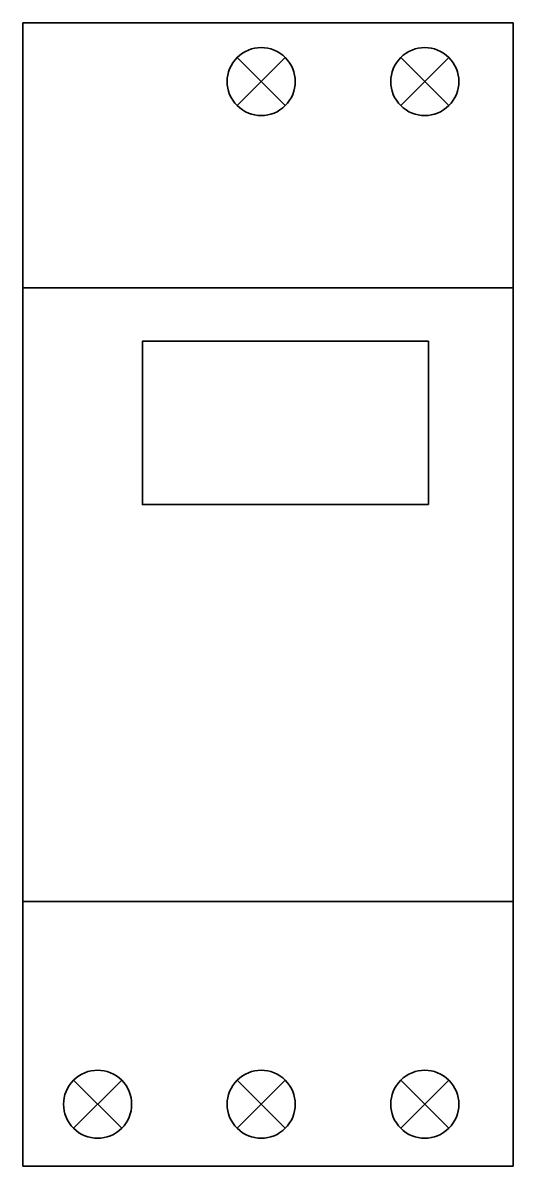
# Model space of a CAD drawing. Header units: inches. Extents: x -0.1 to 35.9, y -84 to 0.
import ezdxf

# ---------------------------------------------------------------- set-up
doc = ezdxf.new("R2010")
doc.units = ezdxf.units.IN
doc.header["$MEASUREMENT"] = 0
doc.layers.add('Layer 2', color=7, linetype='Continuous')

# ---------------------------------------------------------------- blocks, each defined once
blk = doc.blocks.new('block 3')
at = {"layer": 'Layer 2', "color": 7, "lineweight": 35}
blk.add_lwpolyline([(93.841, 0), (93.841, -84), (129.834, -84), (129.834, 0), (93.841, 0)], dxfattribs=at)
blk = doc.blocks.new('block 8')
at = {"layer": 'Layer 2', "color": 7, "lineweight": 35}
for points in [[(97.56, -77.685), (101.096, -81.22)], [(97.56, -81.22), (101.096, -77.685)]]:
    blk.add_lwpolyline(points, dxfattribs=at)
blk = doc.blocks.new('block 7')
at = {"layer": 'Layer 2', "color": 7, "lineweight": 35}
blk.add_open_spline([(97.56, -81.221), (98.537, -82.197), (100.119, -82.197), (101.096, -81.22), (102.072, -80.244), (102.072, -78.661), (101.096, -77.685), (100.119, -76.709), (98.537, -76.709), (97.56, -77.685), (96.584, -78.661), (96.584, -80.244), (97.56, -81.221)], degree=3, knots=[0, 0, 0, 0, 1, 1, 1, 2, 2, 2, 3, 3, 3, 4, 4, 4, 4], dxfattribs=at)
at = {"layer": 'Layer 2'}
blk.add_blockref('block 8', (0, 0), dxfattribs=at)
blk = doc.blocks.new('block 6')
at = {"layer": 'Layer 2'}
blk.add_blockref('block 7', (0, 0), dxfattribs=at)
blk = doc.blocks.new('block 5')
at = {"layer": 'Layer 2'}
blk.add_blockref('block 6', (0, 0), dxfattribs=at)
blk = doc.blocks.new('block 12')
at = {"layer": 'Layer 2', "color": 7, "lineweight": 35}
for points in [[(109.574, -77.685), (113.11, -81.22)], [(109.574, -81.22), (113.11, -77.685)]]:
    blk.add_lwpolyline(points, dxfattribs=at)
blk = doc.blocks.new('block 11')
at = {"layer": 'Layer 2', "color": 7, "lineweight": 35}
blk.add_open_spline([(109.574, -81.221), (110.551, -82.197), (112.133, -82.197), (113.11, -81.22), (114.086, -80.244), (114.086, -78.661), (113.11, -77.685), (112.133, -76.709), (110.551, -76.709), (109.574, -77.685), (108.598, -78.661), (108.598, -80.244), (109.574, -81.221)], degree=3, knots=[0, 0, 0, 0, 1, 1, 1, 2, 2, 2, 3, 3, 3, 4, 4, 4, 4], dxfattribs=at)
at = {"layer": 'Layer 2'}
blk.add_blockref('block 12', (0, 0), dxfattribs=at)
blk = doc.blocks.new('block 10')
at = {"layer": 'Layer 2'}
blk.add_blockref('block 11', (0, 0), dxfattribs=at)
blk = doc.blocks.new('block 9')
at = {"layer": 'Layer 2'}
blk.add_blockref('block 10', (0, 0), dxfattribs=at)
blk = doc.blocks.new('block 16')
at = {"layer": 'Layer 2', "color": 7, "lineweight": 35}
for points in [[(121.588, -77.685), (125.124, -81.22)], [(121.588, -81.22), (125.124, -77.685)]]:
    blk.add_lwpolyline(points, dxfattribs=at)
blk = doc.blocks.new('block 15')
at = {"layer": 'Layer 2', "color": 7, "lineweight": 35}
blk.add_open_spline([(121.588, -81.221), (122.565, -82.197), (124.147, -82.197), (125.124, -81.22), (126.1, -80.244), (126.1, -78.661), (125.124, -77.685), (124.147, -76.709), (122.565, -76.709), (121.588, -77.685), (120.612, -78.661), (120.612, -80.244), (121.588, -81.221)], degree=3, knots=[0, 0, 0, 0, 1, 1, 1, 2, 2, 2, 3, 3, 3, 4, 4, 4, 4], dxfattribs=at)
at = {"layer": 'Layer 2'}
blk.add_blockref('block 16', (0, 0), dxfattribs=at)
blk = doc.blocks.new('block 14')
at = {"layer": 'Layer 2'}
blk.add_blockref('block 15', (0, 0), dxfattribs=at)
blk = doc.blocks.new('block 13')
at = {"layer": 'Layer 2'}
blk.add_blockref('block 14', (0, 0), dxfattribs=at)
blk = doc.blocks.new('block 4')
at = {"layer": 'Layer 2'}
for name in ['block 5', 'block 9', 'block 13']:
    blk.add_blockref(name, (0, 0), dxfattribs=at)
blk = doc.blocks.new('block 21')
at = {"layer": 'Layer 2', "color": 7, "lineweight": 35}
for points in [[(109.574, -2.543), (113.11, -6.079)], [(109.574, -6.078), (113.11, -2.543)]]:
    blk.add_lwpolyline(points, dxfattribs=at)
blk = doc.blocks.new('block 20')
at = {"layer": 'Layer 2', "color": 7, "lineweight": 35}
blk.add_open_spline([(109.574, -6.079), (110.551, -7.055), (112.133, -7.055), (113.11, -6.079), (114.086, -5.102), (114.086, -3.52), (113.11, -2.543), (112.133, -1.567), (110.551, -1.567), (109.574, -2.543), (108.598, -3.52), (108.598, -5.102), (109.574, -6.079)], degree=3, knots=[0, 0, 0, 0, 1, 1, 1, 2, 2, 2, 3, 3, 3, 4, 4, 4, 4], dxfattribs=at)
at = {"layer": 'Layer 2'}
blk.add_blockref('block 21', (0, 0), dxfattribs=at)
blk = doc.blocks.new('block 19')
at = {"layer": 'Layer 2'}
blk.add_blockref('block 20', (0, 0), dxfattribs=at)
blk = doc.blocks.new('block 18')
at = {"layer": 'Layer 2'}
blk.add_blockref('block 19', (0, 0), dxfattribs=at)
blk = doc.blocks.new('block 25')
at = {"layer": 'Layer 2', "color": 7, "lineweight": 35}
for points in [[(121.588, -2.543), (125.124, -6.079)], [(121.588, -6.078), (125.124, -2.543)]]:
    blk.add_lwpolyline(points, dxfattribs=at)
blk = doc.blocks.new('block 24')
at = {"layer": 'Layer 2', "color": 7, "lineweight": 35}
blk.add_open_spline([(121.588, -6.079), (122.565, -7.055), (124.147, -7.055), (125.124, -6.079), (126.1, -5.102), (126.1, -3.52), (125.124, -2.543), (124.147, -1.567), (122.565, -1.567), (121.588, -2.543), (120.612, -3.52), (120.612, -5.102), (121.588, -6.079)], degree=3, knots=[0, 0, 0, 0, 1, 1, 1, 2, 2, 2, 3, 3, 3, 4, 4, 4, 4], dxfattribs=at)
at = {"layer": 'Layer 2'}
blk.add_blockref('block 25', (0, 0), dxfattribs=at)
blk = doc.blocks.new('block 23')
at = {"layer": 'Layer 2'}
blk.add_blockref('block 24', (0, 0), dxfattribs=at)
blk = doc.blocks.new('block 22')
at = {"layer": 'Layer 2'}
blk.add_blockref('block 23', (0, 0), dxfattribs=at)
blk = doc.blocks.new('block 17')
at = {"layer": 'Layer 2'}
for name in ['block 18', 'block 22']:
    blk.add_blockref(name, (0, 0), dxfattribs=at)
blk = doc.blocks.new('block 2')
at = {"layer": 'Layer 2', "color": 7, "lineweight": 35}
for points in [[(93.847, -19.474), (129.841, -19.474)], [(123.62, -35.39), (102.62, -35.39), (102.62, -23.39), (123.62, -23.39), (123.62, -35.39)], [(93.842, -64.552), (129.835, -64.552)]]:
    blk.add_lwpolyline(points, dxfattribs=at)
at = {"layer": 'Layer 2'}
for name in ['block 3', 'block 17', 'block 4']:
    blk.add_blockref(name, (0, 0), dxfattribs=at)

msp = doc.modelspace()

# ---------------------------------------------------------------- block references
at = {"layer": 'Layer 2'}
msp.add_blockref('block 2', (-93.958, 0), dxfattribs=at)

doc.saveas('drawing.dxf')
